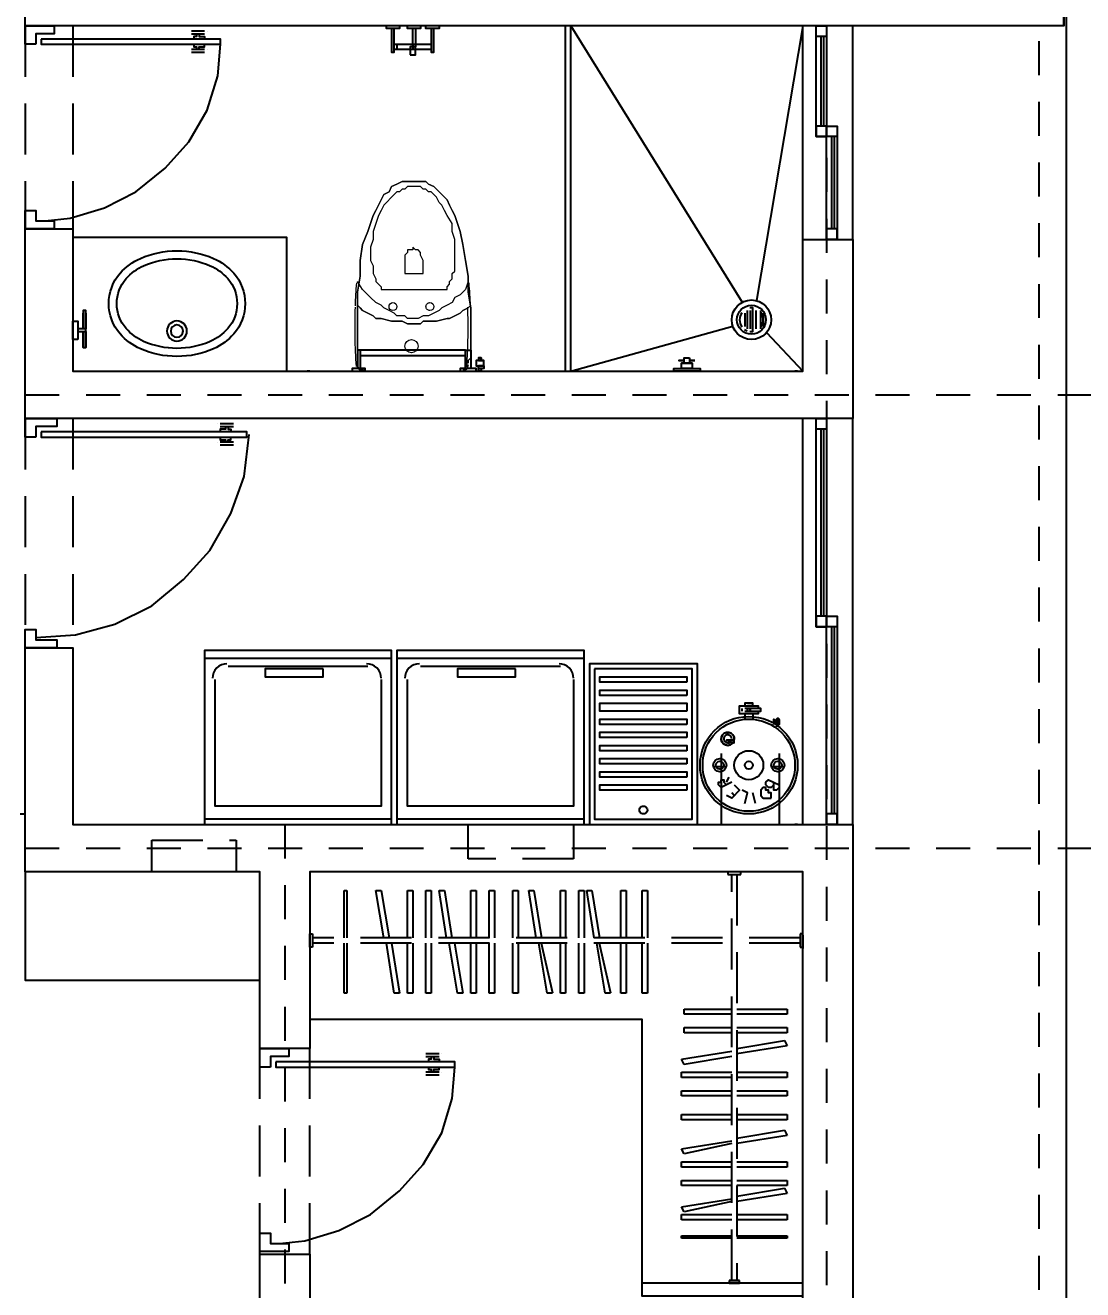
# Model space of a CAD drawing. Header units: metres. Extents: x -5 to 105, y 23 to 139.
# Drawn here: x 40.696 to 44.648, y 125.589 to 130.315 of the extents above; entities that cross this region are included whole.
import ezdxf

# ---------------------------------------------------------------- set-up
doc = ezdxf.new("R2010")
doc.units = ezdxf.units.M
doc.linetypes.add('DASHED2', pattern=[9.525, 6.35, -3.175])
for name, color, linetype in [('Carpinteria', 32, 'Continuous'), ('Cotas', 1, 'Continuous'), ('Ejes', 30, 'DASHED2'), ('Muebles', 41, 'Continuous'), ('Muebles Baño', 42, 'Continuous'), ('Muros', 8, 'Continuous'), ('Proyecciones', 254, 'DASHED2'), ('Puertas', 33, 'Continuous'), ('Ventanas', 4, 'Continuous')]:
    doc.layers.add(name, color=color, linetype=linetype)
doc.styles.get("Standard").update_dxf_attribs({"font": 'arial.ttf'})
doc.dimstyles.new('Cotas', dxfattribs={"dimtxt": 0.15, "dimasz": 0.18, "dimexe": 0.18, "dimexo": 0.0625, "dimgap": 0.09, "dimtad": 0, "dimtih": 1, "dimtoh": 1, "dimzin": 0, "dimdsep": 46, "dimtxsty": 'Standard', "dimblk": 'ARCHTICK', "dimcen": 0.09, "dimse1": 1, "dimse2": 1, "dimclre": 30, "dimadec": 0, "dimazin": 0, "dimtfac": 1, "dimtofl": 0, "dimtmove": 0, "dimatfit": 3, "dimfxl": 1, "dimtolj": 1, "dimtzin": 0, "dimarcsym": 0})

# ---------------------------------------------------------------- blocks, each defined once
blk = doc.blocks.new('_ArchTick')
at = {"color": 0, "linetype": 'ByBlock', "const_width": 0.15}
blk.add_lwpolyline([(-0.5, -0.5), (0.5, 0.5)], dxfattribs=at)
blk = doc.blocks.new('*D67')
at = {"layer": 'Cotas', "color": 0, "lineweight": -2, "ltscale": 0.03, "transparency": 16777216}
for p, q in [((45.2823, 128.9339), (45.2823, 128.2532)), ((45.2823, 127.2394), (45.2823, 127.9201))]:
    blk.add_line(p, q, dxfattribs=at)
at = {"layer": 'Defpoints', "color": 0, "ltscale": 0.03, "transparency": 16777216}
for p in [(43.602, 128.9339), (40.6957, 127.2394), (45.2823, 127.2394)]:
    blk.add_point(p, dxfattribs=at)
at = {"layer": 'Cotas', "color": 0, "lineweight": -2, "ltscale": 0.03, "transparency": 16777216, "xscale": 0.18, "yscale": 0.18, "zscale": 0.18}
for p, rotation in [((45.2823, 128.9339), 90), ((45.2823, 127.2394), 270)]:
    blk.add_blockref('_ArchTick', p, dxfattribs=dict(at, rotation=rotation))
at = {"layer": 'Cotas', "color": 0, "ltscale": 0.03, "transparency": 16777216, "insert": (45.2823, 128.0867), "char_height": 0.15, "attachment_point": 5}
blk.add_mtext('\\A1;1.69', dxfattribs=at)
blk = doc.blocks.new('*D68')
at = {"layer": 'Cotas', "color": 0, "lineweight": -2, "ltscale": 0.03, "transparency": 16777216}
for p, q in [((45.2823, 134.6087), (45.2823, 132.6743)), ((45.2823, 130.4068), (45.2823, 132.3412))]:
    blk.add_line(p, q, dxfattribs=at)
at = {"layer": 'Defpoints', "color": 0, "ltscale": 0.03, "transparency": 16777216}
for p in [(43.6119, 134.6087), (44.5872, 130.4068), (45.2823, 130.4068)]:
    blk.add_point(p, dxfattribs=at)
at = {"layer": 'Cotas', "color": 0, "lineweight": -2, "ltscale": 0.03, "transparency": 16777216, "xscale": 0.18, "yscale": 0.18, "zscale": 0.18}
for p, rotation in [((45.2823, 134.6087), 90), ((45.2823, 130.4068), 270)]:
    blk.add_blockref('_ArchTick', p, dxfattribs=dict(at, rotation=rotation))
at = {"layer": 'Cotas', "color": 0, "ltscale": 0.03, "transparency": 16777216, "insert": (45.2823, 132.5077), "char_height": 0.15, "attachment_point": 5}
blk.add_mtext('\\A1;4.20', dxfattribs=at)
blk = doc.blocks.new('*D72')
at = {"layer": 'Cotas', "color": 0, "lineweight": -2, "ltscale": 0.03, "transparency": 16777216}
for p, q in [((45.2823, 130.4068), (45.2823, 129.8357)), ((45.2823, 128.9339), (45.2823, 129.5051))]:
    blk.add_line(p, q, dxfattribs=at)
at = {"layer": 'Defpoints', "color": 0, "ltscale": 0.03, "transparency": 16777216}
for p in [(44.5872, 130.4068), (44.5872, 128.9339), (45.2823, 128.9339)]:
    blk.add_point(p, dxfattribs=at)
at = {"layer": 'Cotas', "color": 0, "lineweight": -2, "ltscale": 0.03, "transparency": 16777216, "xscale": 0.18, "yscale": 0.18, "zscale": 0.18}
for p, rotation in [((45.2823, 130.4068), 90), ((45.2823, 128.9339), 270)]:
    blk.add_blockref('_ArchTick', p, dxfattribs=dict(at, rotation=rotation))
at = {"layer": 'Cotas', "color": 0, "ltscale": 0.03, "transparency": 16777216, "insert": (45.2823, 129.6704), "char_height": 0.15, "attachment_point": 5}
blk.add_mtext('\\A1;1.47', dxfattribs=at)
blk = doc.blocks.new('*D73')
at = {"layer": 'Cotas', "color": 0, "lineweight": -2, "ltscale": 0.03, "transparency": 16777216}
for p, q in [((45.2823, 127.2394), (45.2823, 125.7321)), ((45.2823, 123.8915), (45.2823, 125.3988))]:
    blk.add_line(p, q, dxfattribs=at)
at = {"layer": 'Defpoints', "color": 0, "ltscale": 0.03, "transparency": 16777216}
for p in [(40.9124, 127.2394), (43.7892, 123.8915), (45.2823, 123.8915)]:
    blk.add_point(p, dxfattribs=at)
at = {"layer": 'Cotas', "color": 0, "lineweight": -2, "ltscale": 0.03, "transparency": 16777216, "xscale": 0.18, "yscale": 0.18, "zscale": 0.18}
for p, rotation in [((45.2823, 127.2394), 90), ((45.2823, 123.8915), 270)]:
    blk.add_blockref('_ArchTick', p, dxfattribs=dict(at, rotation=rotation))
at = {"layer": 'Cotas', "color": 0, "ltscale": 0.03, "transparency": 16777216, "insert": (45.2823, 125.5655), "char_height": 0.15, "attachment_point": 5}
blk.add_mtext('\\A1;3.35', dxfattribs=at)
blk = doc.blocks.new('WC3')
at = {"transparency": 33554559}
h = blk.add_hatch(color=256, dxfattribs=at)
h.paths.add_polyline_path([(59.864, 140.9215), (59.8542, 140.9116), (59.864, 140.9215)], flags=0)
h.paths.add_polyline_path([(59.864, 140.9215), (59.864, 140.9116), (59.864, 140.9215)], flags=0)
h.paths.add_polyline_path([(59.864, 140.9215), (59.864, 140.9116), (59.864, 140.9215)], flags=0)
at = {"lineweight": 25}
for points in [[(59.6079, 142.1924), (59.6079, 142.1825), (59.5685, 142.1825), (59.5586, 142.1825), (59.5586, 142.1924)], [(59.5783, 142.1825), (59.5783, 142.0939), (59.5882, 142.0939), (59.5882, 142.1825)], [(59.6079, 142.1825), (59.6079, 142.1825)], [(59.6867, 142.1924), (59.6867, 142.1825), (59.6768, 142.1825), (59.6374, 142.1825), (59.6374, 142.1924)], [(59.6374, 142.1825), (59.6374, 142.1825)], [(59.6571, 142.1136), (59.6571, 142.1825)], [(59.667, 142.1825), (59.667, 142.1136)], [(59.7557, 142.1924), (59.7557, 142.1825), (59.7064, 142.1825), (59.7064, 142.1924)], [(59.7064, 142.1825), (59.7064, 142.1825)], [(59.7261, 142.1825), (59.7261, 142.0939), (59.736, 142.0939), (59.736, 142.1825)], [(59.7557, 142.1825), (59.7557, 142.1825)], [(59.5882, 142.1234), (59.598, 142.1234), (59.6571, 142.1234), (59.7261, 142.1234), (59.7261, 142.1037), (59.6571, 142.1037), (59.598, 142.1037), (59.5882, 142.1037)], [(59.598, 142.1234), (59.598, 142.1037)], [(59.6571, 142.1234), (59.6571, 142.1037)], [(59.7261, 142.1234), (59.7261, 142.1234)], [(59.7261, 142.1037), (59.7261, 142.1037)], [(59.8542, 140.9806), (59.4601, 140.9806), (59.4502, 140.9806), (59.4502, 140.9116)], [(59.4601, 140.9806), (59.4601, 140.9116)], [(59.4601, 140.9609), (59.8542, 140.9609)], [(59.8542, 140.9116), (59.8542, 140.9806), (59.8739, 140.9806), (59.8739, 140.9116)], [(59.9133, 140.951), (59.9133, 140.9412), (59.9034, 140.9412), (59.9133, 140.9412), (59.9034, 140.9412), (59.9133, 140.9412), (59.9034, 140.9412), (59.9133, 140.9412), (59.9034, 140.9412), (59.9133, 140.9412), (59.9034, 140.9412), (59.9133, 140.9412), (59.9034, 140.9412), (59.9133, 140.9412), (59.9034, 140.9412), (59.9133, 140.9412), (59.9034, 140.9412), (59.9133, 140.9412), (59.9034, 140.9412), (59.9133, 140.9412), (59.9034, 140.9412), (59.9133, 140.9412), (59.9034, 140.9412), (59.9231, 140.9412), (59.8936, 140.9412), (59.8936, 140.9215), (59.9231, 140.9215), (59.9231, 140.9116), (59.9034, 140.9116), (59.9034, 140.9215)], [(59.9034, 140.951), (59.9034, 140.951)], [(59.9034, 140.951), (59.9034, 140.951)], [(59.9034, 140.951), (59.9034, 140.951)], [(59.9034, 140.951), (59.9034, 140.951)], [(59.9034, 140.951), (59.9034, 140.951)], [(59.9034, 140.951), (59.9034, 140.9412)], [(59.9034, 140.951), (59.9034, 140.951)], [(59.9034, 140.9412), (59.9034, 140.9412)], [(59.9034, 140.9412), (59.9034, 140.9412)], [(59.9034, 140.9412), (59.9034, 140.9412)], [(59.9034, 140.9412), (59.9034, 140.9412)], [(59.9034, 140.9412), (59.9034, 140.9412)], [(59.9133, 140.9412), (59.9034, 140.9412), (59.9133, 140.9412)], [(59.9034, 140.9412), (59.9034, 140.9412)], [(59.9034, 140.9412), (59.9034, 140.9412)], [(59.9034, 140.9412), (59.9034, 140.9412)], [(59.9034, 140.9412), (59.9034, 140.9412)], [(59.9034, 140.9412), (59.9034, 140.9412)], [(59.9034, 140.9412), (59.9034, 140.9412)], [(59.9034, 140.9412), (59.9034, 140.9412)], [(59.9034, 140.9412), (59.9034, 140.9412)], [(59.9034, 140.9412), (59.9034, 140.9412)], [(59.9034, 140.9412), (59.9034, 140.9412)], [(59.9034, 140.9412), (59.9034, 140.9412)], [(59.9133, 140.951), (59.9133, 140.951)], [(59.9133, 140.951), (59.9133, 140.951)], [(59.9133, 140.951), (59.9133, 140.951)], [(59.9133, 140.951), (59.9133, 140.951)], [(59.9133, 140.951), (59.9133, 140.951)], [(59.9133, 140.9412), (59.9133, 140.9412)], [(59.9133, 140.9412), (59.9133, 140.9412)], [(59.9133, 140.9412), (59.9133, 140.9412)], [(59.9133, 140.9412), (59.9133, 140.9412)], [(59.9133, 140.9412), (59.9133, 140.9412)], [(59.9133, 140.9412), (59.9133, 140.9412)], [(59.9133, 140.9412), (59.9133, 140.9412)], [(59.9133, 140.9412), (59.9133, 140.9412)], [(59.9133, 140.9412), (59.9133, 140.9412)], [(59.9133, 140.9412), (59.9133, 140.9412)], [(59.9133, 140.9412), (59.9133, 140.9412)], [(59.9133, 140.9412), (59.9133, 140.9412)], [(59.9133, 140.9412), (59.9133, 140.9412)], [(59.9133, 140.9412), (59.9133, 140.9412)], [(59.9133, 140.9412), (59.9133, 140.9412)], [(59.9133, 140.9412), (59.9133, 140.9412)], [(59.9133, 140.9412), (59.9133, 140.9412)], [(59.9133, 140.9412), (59.9133, 140.9412)], [(59.9133, 140.9412), (59.9133, 140.9412)], [(59.9133, 140.9412), (59.9133, 140.9412)], [(59.9133, 140.9412), (59.9133, 140.9412)], [(59.9133, 140.9412), (59.9133, 140.9412)], [(59.9133, 140.9412), (59.9133, 140.9412)], [(59.9133, 140.9412), (59.9133, 140.9412)], [(59.9231, 140.9215), (59.9231, 140.9412)], [(59.9231, 140.9412), (59.9231, 140.9412)], [(59.4798, 140.9018), (59.4798, 140.9116), (59.4305, 140.9116), (59.4305, 140.9018)], [(59.4305, 140.9116), (59.4305, 140.9116)], [(59.4798, 140.9116), (59.4798, 140.9116)], [(59.8936, 140.9018), (59.8936, 140.9116), (59.8837, 140.9116), (59.8443, 140.9116), (59.8345, 140.9116), (59.8345, 140.9018)], [(59.9034, 140.9215), (59.9231, 140.9215), (59.9034, 140.9215)], [(59.9034, 140.9215), (59.9034, 140.9215)], [(59.9034, 140.9215), (59.9034, 140.9215)], [(59.9231, 140.9215), (59.9231, 140.9215)], [(59.9231, 140.9215), (59.9231, 140.9215)]]:
    blk.add_lwpolyline(points, dxfattribs=at)
for points in [[(59.6473, 142.084), (59.667, 142.084), (59.667, 142.1136), (59.6473, 142.1136)], [(59.9034, 140.951), (59.9133, 140.951), (59.9034, 140.951), (59.9133, 140.951), (59.9133, 140.9412), (59.9133, 140.951), (59.9034, 140.951), (59.9133, 140.951)], [(59.9133, 140.9018), (59.9034, 140.9018), (59.9034, 140.9116), (59.9133, 140.9116)]]:
    blk.add_lwpolyline(points, close=True, dxfattribs=at)
at = {"lineweight": 20}
for points in [[(59.4502, 140.9313), (59.4502, 140.9412), (59.4502, 140.951), (59.4502, 140.9707), (59.4502, 140.9904), (59.4502, 141.0101), (59.4502, 141.0397), (59.4502, 141.089), (59.4502, 141.1382), (59.4502, 141.1973), (59.4601, 141.2564), (59.4601, 141.3156), (59.4699, 141.3747), (59.4897, 141.4239), (59.4995, 141.4535), (59.5094, 141.483), (59.5192, 141.5027), (59.5291, 141.5224), (59.5389, 141.5421), (59.5488, 141.5619), (59.5685, 141.5717), (59.5783, 141.5914), (59.598, 141.6013), (59.6177, 141.6111), (59.6374, 141.6111), (59.6571, 141.6111), (59.6867, 141.6111), (59.7064, 141.6111), (59.7162, 141.6013), (59.736, 141.5914), (59.7557, 141.5717), (59.7655, 141.5619), (59.7852, 141.5421), (59.7951, 141.5224), (59.8049, 141.5027), (59.8148, 141.483), (59.8246, 141.4535), (59.8345, 141.4239), (59.8443, 141.3747), (59.8542, 141.3156), (59.864, 141.2564), (59.864, 141.1973), (59.8739, 141.1382), (59.8739, 141.089), (59.8739, 141.0397), (59.8739, 141.0101), (59.8739, 140.9904), (59.8739, 140.9707), (59.8739, 140.951), (59.864, 140.9412), (59.864, 140.9313), (59.864, 140.9412), (59.8739, 140.951), (59.8739, 140.9707), (59.8739, 140.9904), (59.8739, 141.0101), (59.8739, 141.0397), (59.8739, 141.089), (59.8739, 141.1382), (59.864, 141.1973), (59.864, 141.2564), (59.8542, 141.3156), (59.8443, 141.3747), (59.8345, 141.4239), (59.8246, 141.4535), (59.8148, 141.483), (59.8049, 141.5027), (59.7951, 141.5224), (59.7852, 141.5421), (59.7655, 141.5619), (59.7557, 141.5717), (59.736, 141.5914), (59.7162, 141.6013), (59.7064, 141.6111), (59.6867, 141.6111), (59.6571, 141.6111), (59.6374, 141.6111), (59.6177, 141.6111), (59.598, 141.6013), (59.5783, 141.5914), (59.5685, 141.5717), (59.5488, 141.5619), (59.5389, 141.5421), (59.5291, 141.5224), (59.5192, 141.5027), (59.5094, 141.483), (59.4995, 141.4535), (59.4897, 141.4239), (59.4699, 141.3747), (59.4601, 141.3156), (59.4601, 141.2564), (59.4502, 141.1973), (59.4502, 141.1382), (59.4502, 141.089), (59.4502, 141.0397), (59.4502, 141.0101), (59.4502, 140.9904), (59.4502, 140.9707), (59.4502, 140.951), (59.4502, 140.9412)], [(59.5291, 141.483), (59.5192, 141.4535), (59.5094, 141.4239), (59.5094, 141.3944), (59.4995, 141.3648), (59.4995, 141.3451), (59.4995, 141.3156), (59.5094, 141.2958), (59.5094, 141.2761), (59.5094, 141.2663), (59.5192, 141.2466), (59.5192, 141.2367), (59.5291, 141.2269), (59.5389, 141.217), (59.5389, 141.2072), (59.5488, 141.2072), (59.6571, 141.2072), (59.7754, 141.2072), (59.7852, 141.2072), (59.7852, 141.217), (59.7951, 141.2269), (59.7951, 141.2367), (59.8049, 141.2466), (59.8049, 141.2663), (59.8148, 141.2761), (59.8148, 141.2958), (59.8148, 141.3156), (59.8148, 141.3451), (59.8148, 141.3648), (59.8148, 141.3944), (59.8049, 141.4239), (59.8049, 141.4535), (59.7852, 141.483), (59.7754, 141.5027), (59.7655, 141.5224), (59.7557, 141.5323), (59.7458, 141.552), (59.736, 141.5619), (59.7261, 141.5717), (59.7162, 141.5717), (59.7064, 141.5816), (59.6965, 141.5816), (59.6867, 141.5914), (59.6768, 141.5914), (59.667, 141.5914), (59.6571, 141.5914), (59.6473, 141.5914), (59.6374, 141.5914), (59.6276, 141.5816), (59.6177, 141.5816), (59.6079, 141.5717), (59.598, 141.5717), (59.5882, 141.5619), (59.5783, 141.552), (59.5586, 141.5323), (59.5488, 141.5224), (59.5389, 141.5027)], [(59.6276, 141.2663), (59.6571, 141.2663), (59.6965, 141.2663), (59.6965, 141.2761), (59.6965, 141.286), (59.6965, 141.2958), (59.6965, 141.3156), (59.6867, 141.3353), (59.6867, 141.3451), (59.6768, 141.355), (59.667, 141.355), (59.6571, 141.3648), (59.6571, 141.355), (59.6473, 141.355), (59.6374, 141.355), (59.6374, 141.3451), (59.6276, 141.3353), (59.6276, 141.3156), (59.6276, 141.2958), (59.6276, 141.286), (59.6276, 141.2761)], [(59.8739, 141.1481), (59.864, 141.1382), (59.8443, 141.1284), (59.8345, 141.1185), (59.8148, 141.1087), (59.7951, 141.0988), (59.7852, 141.0988), (59.7458, 141.089), (59.7162, 141.089), (59.6965, 141.089), (59.6867, 141.0791), (59.6768, 141.0791), (59.667, 141.0791), (59.6571, 141.0791), (59.6473, 141.0791), (59.6374, 141.0791), (59.6177, 141.089), (59.6079, 141.089), (59.5783, 141.089), (59.5389, 141.0988), (59.5192, 141.0988), (59.5094, 141.1087), (59.4897, 141.1185), (59.4699, 141.1284), (59.4601, 141.1382), (59.4502, 141.1481), (59.4601, 141.1382), (59.4699, 141.1284), (59.4897, 141.1185), (59.5094, 141.1087), (59.5192, 141.0988), (59.5389, 141.0988), (59.5783, 141.089), (59.6079, 141.089), (59.6177, 141.089), (59.6374, 141.0791), (59.6473, 141.0791), (59.6571, 141.0791), (59.667, 141.0791), (59.6768, 141.0791), (59.6867, 141.0791), (59.6965, 141.089), (59.7162, 141.089), (59.7458, 141.089), (59.7852, 141.0988), (59.7951, 141.0988), (59.8148, 141.1087), (59.8345, 141.1185), (59.8443, 141.1284), (59.864, 141.1382)], [(59.4798, 140.9018), (59.6571, 140.9018), (59.8443, 140.9018), (59.6571, 140.9018)]]:
    blk.add_lwpolyline(points, close=True, dxfattribs=at)
blk.add_lwpolyline([(59.864, 141.2367), (59.8542, 141.2072), (59.8345, 141.1875), (59.8148, 141.1776), (59.8049, 141.1579), (59.7852, 141.1481), (59.7655, 141.1382), (59.7557, 141.1284), (59.736, 141.1185), (59.7162, 141.1087), (59.7064, 141.1087), (59.6965, 141.1087), (59.6768, 141.0988), (59.667, 141.0988), (59.6571, 141.0988), (59.6473, 141.0988), (59.6374, 141.0988), (59.6276, 141.1087), (59.6177, 141.1087), (59.598, 141.1087), (59.5882, 141.1185), (59.5685, 141.1284), (59.5488, 141.1382), (59.5389, 141.1481), (59.5192, 141.1579), (59.4995, 141.1776), (59.4897, 141.1875), (59.4699, 141.2072), (59.4502, 141.2367)], dxfattribs=at)
for points in [[(59.7064, 141.1431, -0.414354), (59.7212, 141.1579, -0.414185), (59.736, 141.1431, -0.414026), (59.7212, 141.1284, -0.414232)], [(59.6276, 140.9954, -0.414204), (59.6522, 141.02, -0.414204), (59.6768, 140.9954, -0.414152), (59.6522, 140.9707, -0.414152)], [(59.4749, 140.9018, -0.395239), (59.4503, 140.9248, 0.396131)], [(59.864, 140.9248, -0.396185), (59.8393, 140.9018, 0.395239)]]:
    blk.add_lwpolyline(points, format="xyb", close=True, dxfattribs=at)
at = {"lineweight": 0}
for points in [[(59.4601, 140.9215), (59.4601, 140.9215), (59.4601, 140.9215)], [(59.4699, 140.9116), (59.4601, 140.9116), (59.4699, 140.9116)], [(59.8542, 140.9116), (59.8542, 140.9018), (59.8542, 140.9116)], [(59.864, 140.9215), (59.864, 140.9215), (59.864, 140.9215)], [(59.864, 140.9215), (59.864, 140.9215), (59.864, 140.9215)]]:
    blk.add_lwpolyline(points, dxfattribs=at)
blk.add_lwpolyline([(59.4601, 140.9116), (59.4601, 140.9116), (59.4601, 140.9116)], close=True, dxfattribs=at)
at = {"lineweight": 20}
blk.add_circle((59.5832, 141.1431), 0.0148, dxfattribs=at)
for centre, radius, start, end in [((61.1994, 141.084), 1.759, 175.1881, 177.9999), ((58.1148, 141.084), 1.7591, 2.0113, 4.823), ((61.7311, 141.0643), 2.2907, 178.0721, 183.6474), ((57.5734, 141.0643), 2.2906, 356.3469, 1.9279)]:
    blk.add_arc(centre, radius, start, end, dxfattribs=at)
at = {"transparency": 33554559}
for points in [[(59.4502, 140.9313), (59.4502, 140.9215), (59.4502, 140.9215)], [(59.4502, 140.9215), (59.4601, 140.9215), (59.4601, 140.9215)], [(59.4601, 140.9215), (59.4601, 140.9215), (59.4502, 140.9215)], [(59.4601, 140.9215), (59.4601, 140.9116), (59.4601, 140.9116)], [(59.4601, 140.9116), (59.4601, 140.9215), (59.4601, 140.9215)], [(59.4601, 140.9215), (59.4601, 140.9215), (59.4601, 140.9116)], [(59.4601, 140.9116), (59.4601, 140.9215), (59.4601, 140.9215)], [(59.4601, 140.9116), (59.4699, 140.9116), (59.4699, 140.9018)], [(59.4699, 140.9116), (59.4699, 140.9018), (59.4798, 140.9018)], [(59.4699, 140.9018), (59.4699, 140.9116), (59.4699, 140.9116)], [(59.4699, 140.9116), (59.4699, 140.9116), (59.4699, 140.9018)], [(59.4798, 140.9018), (59.6571, 140.9018), (59.6571, 140.9018)], [(59.6571, 140.9018), (59.8443, 140.9018), (59.8443, 140.9018)], [(59.8443, 140.9018), (59.8443, 140.9116), (59.8443, 140.9116)], [(59.8443, 140.9116), (59.8443, 140.9018), (59.8542, 140.9116)], [(59.8443, 140.9018), (59.8542, 140.9116), (59.8542, 140.9018)], [(59.8542, 140.9116), (59.864, 140.9215), (59.864, 140.9116)], [(59.8542, 140.9018), (59.8542, 140.9116), (59.8542, 140.9116)], [(59.864, 140.9215), (59.864, 140.9313), (59.864, 140.9313)], [(59.864, 140.9116), (59.864, 140.9215), (59.864, 140.9215)], [(59.864, 140.9215), (59.864, 140.9215), (59.864, 140.9116)]]:
    blk.add_solid(points, dxfattribs=at)
blk = doc.blocks.new('Puerta2')
at = {"lineweight": 25}
for points in [[(57.4207, 139.2663), (57.4207, 139.3057), (57.3518, 139.3057), (57.3518, 139.1875), (57.3813, 139.1875), (57.3813, 139.2663)], [(58.2089, 139.3057), (58.1399, 139.3057), (58.1399, 139.2663), (58.1793, 139.2663), (58.1793, 139.1875), (58.2089, 139.1875)], [(57.401, 139.2466), (57.4207, 139.2466), (57.4207, 138.4782), (57.401, 138.4782)]]:
    blk.add_lwpolyline(points, close=True, dxfattribs=at)
for points in [[(58.1695, 139.2663), (58.1596, 139.1186), (58.1202, 138.9708), (58.0513, 138.8328), (57.9527, 138.7146), (57.8444, 138.6161), (57.7064, 138.5373), (57.5685, 138.488), (57.4109, 138.4683)], [(57.3715, 138.5865), (57.3715, 138.5865)], [(57.3715, 138.5767), (57.3715, 138.5767)], [(57.3715, 138.5767), (57.3715, 138.5767)], [(57.3715, 138.5274), (57.3715, 138.5767)], [(57.3813, 138.5767), (57.3813, 138.5274)], [(57.3813, 138.557), (57.3912, 138.557), (57.3912, 138.5767), (57.401, 138.5767)], [(57.4207, 138.5767), (57.4306, 138.5767), (57.4306, 138.557), (57.4404, 138.557)], [(57.4404, 138.5865), (57.4404, 138.5865)], [(57.4404, 138.5767), (57.4404, 138.5767)], [(57.4404, 138.5274), (57.4404, 138.5767)], [(57.4503, 138.5767), (57.4503, 138.5274)], [(57.3813, 138.5471), (57.3912, 138.5471), (57.3912, 138.5373), (57.401, 138.5373)], [(57.4404, 138.5471), (57.4306, 138.5471), (57.4306, 138.5373), (57.4207, 138.5373)]]:
    blk.add_lwpolyline(points, dxfattribs=at)
blk = doc.blocks.new('Lav1')
at = {"lineweight": 25}
for points in [[(58.8788, 139.2072), (59.5783, 139.2072), (59.5783, 139.8575), (58.8788, 139.8575)], [(59.3222, 139.7885), (59.1054, 139.7885), (59.1054, 139.7589), (59.3222, 139.7589)]]:
    blk.add_lwpolyline(points, close=True, dxfattribs=at)
for points in [[(59.5783, 139.8279), (58.8788, 139.8279)], [(59.4897, 139.7983), (58.9675, 139.7983)], [(59.5389, 139.7491), (59.5389, 139.2762), (58.9182, 139.2762), (58.9182, 139.7491)], [(59.5783, 139.2269), (58.8788, 139.2269)]]:
    blk.add_lwpolyline(points, dxfattribs=at)
for centre, start, end in [((58.9626, 139.754), 89.9999, 180.0001), ((59.4847, 139.754), 359.9999, 90.0001)]:
    blk.add_arc(centre, 0.0542, start, end, dxfattribs=at)
blk = doc.blocks.new('Sec1')
at = {"lineweight": 25}
for points in [[(59.598, 139.2072), (60.2975, 139.2072), (60.2975, 139.8575), (59.598, 139.8575)], [(60.0414, 139.7885), (59.8246, 139.7885), (59.8246, 139.7589), (60.0414, 139.7589)]]:
    blk.add_lwpolyline(points, close=True, dxfattribs=at)
for points in [[(60.2975, 139.8279), (59.598, 139.8279)], [(60.2088, 139.7983), (59.6867, 139.7983)], [(60.2581, 139.7491), (60.2581, 139.2762), (59.6374, 139.2762), (59.6374, 139.7491)], [(60.2975, 139.2269), (59.598, 139.2269)], [(59.864, 139.2072), (59.864, 139.2072)]]:
    blk.add_lwpolyline(points, dxfattribs=at)
for centre, start, end in [((59.6818, 139.754), 89.9999, 180.0001), ((60.2039, 139.754), 359.9999, 90.0001)]:
    blk.add_arc(centre, 0.0542, start, end, dxfattribs=at)
blk = doc.blocks.new('Lavadero1')
at = {"lineweight": 25}
for points in [[(60.3172, 139.2072), (60.7212, 139.2072), (60.7212, 139.8082), (60.3172, 139.8082)], [(60.3369, 139.7885), (60.3369, 139.2269), (60.7014, 139.2269), (60.7014, 139.7885)], [(60.6817, 139.7392), (60.3566, 139.7392), (60.3566, 139.7589), (60.6817, 139.7589)], [(60.6817, 139.69), (60.3566, 139.69), (60.3566, 139.7097), (60.6817, 139.7097)], [(60.6817, 139.6309), (60.3566, 139.6309), (60.3566, 139.6604), (60.6817, 139.6604)], [(60.6817, 139.5816), (60.3566, 139.5816), (60.3566, 139.6013), (60.6817, 139.6013)], [(60.6817, 139.5323), (60.3566, 139.5323), (60.3566, 139.552), (60.6817, 139.552)], [(60.6817, 139.4831), (60.3566, 139.4831), (60.3566, 139.5028), (60.6817, 139.5028)], [(60.6817, 139.4338), (60.3566, 139.4338), (60.3566, 139.4535), (60.6817, 139.4535)], [(60.6817, 139.3846), (60.3566, 139.3846), (60.3566, 139.4043), (60.6817, 139.4043)], [(60.6817, 139.3353), (60.3566, 139.3353), (60.3566, 139.355), (60.6817, 139.355)]]:
    blk.add_lwpolyline(points, close=True, dxfattribs=at)
blk.add_lwpolyline([(60.534, 139.2614, -1.000002), (60.5044, 139.2614, -1.000002)], format="xyb", close=True, dxfattribs=at)
blk.add_lwpolyline([(60.4946, 139.2072), (60.4946, 139.2072)], dxfattribs=at)
blk = doc.blocks.new('Boiler1')
at = {"lineweight": 25}
for points in [[(60.928, 139.6506), (60.928, 139.6604), (60.8985, 139.6604), (60.8985, 139.6506)], [(60.9083, 139.6309), (60.9182, 139.6309), (60.9182, 139.6407), (60.9083, 139.6407)], [(60.9182, 139.6309), (60.9576, 139.6309), (60.9576, 139.6407), (60.9182, 139.6407)], [(61.0069, 139.5915), (61.0069, 139.6013), (61.0167, 139.5915)], [(61.0167, 139.6013), (61.0167, 139.5915), (61.0266, 139.5915), (61.0167, 139.5816), (61.0167, 139.5915), (61.0069, 139.5915), (61.0167, 139.5915), (61.0266, 139.5915), (61.0167, 139.5915), (61.0266, 139.5915), (61.0167, 139.5915), (61.0266, 139.5915), (61.0167, 139.5915), (61.0266, 139.5915), (61.0167, 139.5915), (61.0266, 139.5915), (61.0167, 139.5915), (61.0266, 139.5915), (61.0167, 139.5915), (61.0167, 139.6013), (61.0167, 139.5915), (61.0167, 139.6013), (61.0167, 139.5915), (61.0167, 139.6013), (61.0167, 139.5915), (61.0167, 139.6013), (61.0167, 139.5915), (61.0167, 139.6013), (61.0266, 139.5915)], [(61.0069, 139.5915), (61.0069, 139.6013), (61.0069, 139.5915), (61.0069, 139.6013), (61.0069, 139.5915), (61.0069, 139.6013), (61.0069, 139.5915), (61.0069, 139.6013), (61.0069, 139.5915), (61.0069, 139.6013), (61.0069, 139.5915), (61.0069, 139.6013), (61.0069, 139.5915), (61.0069, 139.6013), (61.0069, 139.5915), (61.0167, 139.5915), (61.0069, 139.5915), (61.0069, 139.6013), (61.0069, 139.5915), (61.0069, 139.6013), (61.0069, 139.5915), (61.0069, 139.6013), (61.0069, 139.5915), (61.0069, 139.6013)], [(61.0167, 139.5816), (61.0266, 139.5915), (61.0266, 139.5816)], [(60.8591, 139.5225), (60.8295, 139.5225), (60.8591, 139.5126)], [(60.997, 139.3057), (60.997, 139.3156), (60.997, 139.3254), (60.9872, 139.3254), (60.9872, 139.3353), (60.9773, 139.3353), (60.9773, 139.3452), (60.9675, 139.3452), (60.9576, 139.3353), (60.9576, 139.3254), (60.9576, 139.3156), (60.9675, 139.3057), (60.9773, 139.3057), (60.9872, 139.3057)]]:
    blk.add_lwpolyline(points, close=True, dxfattribs=at)
for points in [[(60.928, 139.6604), (60.9083, 139.6604), (60.928, 139.6604)], [(60.928, 139.6604), (60.928, 139.6604)], [(60.9477, 139.6309), (60.9477, 139.621), (60.8788, 139.621), (60.8788, 139.6506), (60.9477, 139.6506), (60.9477, 139.6407)], [(60.8788, 139.621), (60.8788, 139.621)], [(60.8886, 139.6309), (60.8886, 139.6407)], [(60.8886, 139.6309), (60.8886, 139.6309)], [(60.8985, 139.6309), (60.9083, 139.6309), (60.9083, 139.6407), (60.8985, 139.6407)], [(60.8985, 139.6309), (60.8985, 139.6309)], [(60.8985, 139.621), (60.8985, 139.6013)], [(60.928, 139.6506), (60.928, 139.6506)], [(60.928, 139.621), (60.928, 139.6013)], [(61.0069, 139.5915), (61.0069, 139.5915)], [(61.0069, 139.5915), (61.0069, 139.5915)], [(61.0069, 139.5816), (61.0069, 139.5915), (61.0266, 139.5816)], [(61.0167, 139.6013), (61.0167, 139.6013)], [(61.0167, 139.6013), (61.0167, 139.6013)], [(61.0167, 139.5915), (61.0167, 139.5915)], [(61.0167, 139.5915), (61.0167, 139.5816), (61.0167, 139.5915)], [(61.0167, 139.5915), (61.0167, 139.5915)], [(61.0266, 139.5915), (61.0167, 139.5816), (61.0167, 139.5717)], [(61.0167, 139.5915), (61.0167, 139.5915)], [(61.0167, 139.5816), (61.0167, 139.5816)], [(61.0167, 139.5816), (61.0167, 139.5816)], [(61.0266, 139.5915), (61.0266, 139.5915)], [(61.0266, 139.5915), (61.0266, 139.5915)], [(61.0266, 139.5915), (61.0266, 139.5915)], [(61.0266, 139.5816), (61.0266, 139.5915), (61.0266, 139.5816)], [(61.0266, 139.5816), (61.0266, 139.5816)], [(61.0266, 139.5816), (61.0266, 139.5816)], [(60.8098, 139.4732), (60.8098, 139.2072)], [(61.0266, 139.4732), (61.0266, 139.2072)], [(60.7803, 139.424), (60.8295, 139.424)], [(60.997, 139.424), (61.0463, 139.424)], [(60.8295, 139.3649), (60.8394, 139.3846)], [(60.8492, 139.3649), (60.8098, 139.3452), (60.8, 139.355), (60.8, 139.3649), (60.8098, 139.3649), (60.8098, 139.3747), (60.8197, 139.3747), (60.8197, 139.3649), (60.8295, 139.355)], [(60.8591, 139.355), (60.8788, 139.3353), (60.8492, 139.3057), (60.8295, 139.3156)], [(60.8985, 139.286), (60.9083, 139.3254), (60.8886, 139.3353)], [(61.0069, 139.355), (60.997, 139.3452), (60.9872, 139.3452), (60.9773, 139.355), (60.9773, 139.3649), (60.9872, 139.3747), (61.0266, 139.355), (61.0266, 139.3452), (61.0167, 139.3353), (61.0069, 139.3353), (61.0069, 139.3452), (61.0069, 139.355), (61.0069, 139.3649)], [(60.8591, 139.3156), (60.8492, 139.3254)], [(60.9379, 139.286), (60.928, 139.3254)], [(61.0955, 139.2072), (61.0857, 139.2072)]]:
    blk.add_lwpolyline(points, dxfattribs=at)
blk.add_lwpolyline([(60.8567, 139.5169, -10.923179), (60.859, 139.5255, 10.923179)], format="xyb", close=True, dxfattribs=at)
for centre, radius in [((60.9133, 139.4289), 0.1823), ((60.9133, 139.4289), 0.1724), ((60.9133, 139.4289), 0.0542), ((60.9133, 139.4289), 0.0542), ((60.8049, 139.4289), 0.0246), ((60.8049, 139.4289), 0.0148), ((60.9133, 139.4289), 0.0148), ((61.0216, 139.4289), 0.0246), ((61.0216, 139.4289), 0.0148)]:
    blk.add_circle(centre, radius, dxfattribs=at)
for centre, radius, start, end in [((61.0216, 139.5964), 0.00697, 225, 135), ((60.8344, 139.5274), 0.0148, 0.5331, 326.0832)]:
    blk.add_arc(centre, radius, start, end, dxfattribs=at)
blk = doc.blocks.new('Toall1')
at = {"lineweight": 25}
for points in [[(58.4355, 141.1185), (58.4355, 141.1087), (58.4355, 141.0988), (58.4355, 141.089), (58.4355, 141.0791), (58.4355, 141.0693), (58.4355, 141.0594), (58.4355, 141.0693), (58.4355, 141.0791), (58.4355, 141.089), (58.4355, 141.0988), (58.4355, 141.1087), (58.4355, 141.1185), (58.4355, 141.1284), (58.4256, 141.1284), (58.4256, 141.1185), (58.4256, 141.1087), (58.4256, 141.0988), (58.4256, 141.089), (58.4256, 141.0791), (58.4256, 141.0693), (58.4256, 141.0594), (58.4256, 141.0693), (58.4256, 141.0791), (58.4256, 141.089), (58.4256, 141.0988), (58.4256, 141.1087), (58.4256, 141.1185)], [(58.4256, 141.1185), (58.4256, 141.1185)], [(58.4355, 141.1185), (58.4355, 141.1185)], [(58.4355, 141.1185), (58.4355, 141.1185)], [(58.4059, 141.0495), (58.4355, 141.0495), (58.4355, 141.0594), (58.4059, 141.0594)], [(58.4256, 141.0594), (58.4256, 141.0594)], [(58.4256, 140.9904), (58.4256, 141.0003), (58.4256, 141.0101), (58.4256, 141.02), (58.4256, 141.0298), (58.4256, 141.0397), (58.4256, 141.0495), (58.4256, 141.0397), (58.4256, 141.0298), (58.4256, 141.02), (58.4256, 141.0101), (58.4256, 141.0003), (58.4256, 140.9904), (58.4355, 140.9904), (58.4355, 141.0003), (58.4355, 141.0101), (58.4355, 141.02), (58.4355, 141.0298), (58.4355, 141.0397), (58.4355, 141.0495), (58.4355, 141.0397), (58.4355, 141.0298), (58.4355, 141.02), (58.4355, 141.0101), (58.4355, 141.0003), (58.4355, 140.9904)], [(58.4256, 141.0495), (58.4256, 141.0495)], [(58.4355, 141.0594), (58.4355, 141.0594)], [(58.4355, 141.0495), (58.4355, 141.0495)], [(58.4256, 140.9904), (58.4256, 140.9904)], [(58.4256, 140.9904), (58.4256, 140.9904)], [(58.4355, 140.9904), (58.4355, 140.9904)]]:
    blk.add_lwpolyline(points, dxfattribs=at)
blk.add_lwpolyline([(58.4059, 141.02), (58.3862, 141.02), (58.3862, 141.089), (58.4059, 141.089)], close=True, dxfattribs=at)
blk = doc.blocks.new('ovalin')
for radius in [0.0375, 0.023]:
    blk.add_circle((148.0909, 226.36), radius)
for centre, radius, start, end in [((148.0909, 226.115), 0.34, 90, 113.7252), ((148.0909, 226.115), 0.34, 66.2748, 90), ((148.041, 226.2285), 0.216, 113.7252, 138.8044), ((148.041, 226.2285), 0.186, 113.7252, 138.8044), ((148.0909, 226.115), 0.31, 90, 113.7252), ((148.0909, 226.115), 0.31, 66.2748, 90), ((148.1408, 226.2285), 0.186, 41.1956, 66.2748), ((148.1408, 226.2285), 0.216, 41.1956, 66.2748), ((148.0079, 226.2575), 0.172, 138.8044, 180), ((148.0079, 226.2575), 0.142, 138.8044, 180), ((148.1739, 226.2575), 0.142, 360, 41.1956), ((148.1739, 226.2575), 0.172, 360, 41.1956), ((148.0079, 226.2575), 0.172, 180, 221.1956), ((148.0079, 226.2575), 0.142, 180, 221.1956), ((148.1739, 226.2575), 0.142, 318.8044, 360), ((148.1739, 226.2575), 0.172, 318.8044, 360), ((148.041, 226.2865), 0.186, 221.1956, 246.2748), ((148.1408, 226.2865), 0.186, 293.7252, 318.8044), ((148.041, 226.2865), 0.216, 221.1956, 246.2748), ((148.0909, 226.4), 0.31, 246.2748, 270), ((148.0909, 226.4), 0.31, 270, 293.7252), ((148.1408, 226.2865), 0.216, 293.7252, 318.8044), ((148.0909, 226.4), 0.34, 246.2748, 270), ((148.0909, 226.4), 0.34, 270, 293.7252)]:
    blk.add_arc(centre, radius, start, end)
blk = doc.blocks.new('Puerta1')
at = {"lineweight": 25}
for points in [[(59.3419, 134.5769), (59.3419, 134.6163), (59.2729, 134.6163), (59.2729, 134.5079), (59.3025, 134.5079), (59.3025, 134.5769)], [(60.0315, 134.6163), (59.9625, 134.6163), (59.9625, 134.5769), (60.002, 134.5769), (60.002, 134.5079), (60.0315, 134.5079)], [(59.3222, 134.5572), (59.3419, 134.5572), (59.3419, 133.8872), (59.3222, 133.8872)]]:
    blk.add_lwpolyline(points, close=True, dxfattribs=at)
for points in [[(60.002, 134.5424), (59.9921, 134.4488), (59.9527, 134.3207), (59.8936, 134.2025), (59.8049, 134.0941), (59.7064, 134.0055), (59.5882, 133.9365), (59.4601, 133.8971), (59.3419, 133.8872)], [(59.2926, 133.9956), (59.2926, 133.9956)], [(59.2926, 133.9464), (59.2926, 133.9956)], [(59.3025, 133.9956), (59.3025, 133.9464)], [(59.3616, 133.9956), (59.3616, 133.9956)], [(59.3616, 133.9464), (59.3616, 133.9956)], [(59.3714, 133.9956), (59.3714, 133.9464)], [(59.2926, 133.9464), (59.2926, 133.9464)], [(59.3025, 133.9759), (59.3123, 133.9759), (59.3123, 133.9858), (59.3222, 133.9858)], [(59.3025, 133.9661), (59.3123, 133.9661), (59.3123, 133.9464), (59.3222, 133.9464)], [(59.3419, 133.9858), (59.3517, 133.9858), (59.3517, 133.9759), (59.3616, 133.9759)], [(59.3616, 133.9661), (59.3517, 133.9661), (59.3517, 133.9464), (59.3419, 133.9464)], [(59.3616, 133.9464), (59.3616, 133.9464)], [(59.2926, 133.9365), (59.2926, 133.9365)], [(59.3616, 133.9365), (59.3616, 133.9365)]]:
    blk.add_lwpolyline(points, dxfattribs=at)
blk = doc.blocks.new('Coladera1')
at = {"lineweight": 25}
for points in [[(60.9083, 133.2666), (60.9083, 133.3355)], [(60.9182, 133.3355), (60.9182, 133.2666)], [(60.9409, 133.2666), (60.9409, 133.3355)], [(60.9576, 133.2666), (60.9576, 133.3355)], [(60.8985, 133.3257), (60.8985, 133.2764)], [(60.9675, 133.3257), (60.9675, 133.2764)]]:
    blk.add_lwpolyline(points, dxfattribs=at)
blk.add_lwpolyline([(60.9172, 133.2571, 0.05643), (60.928, 133.2567), (60.928, 133.3454, 0.05643), (60.9172, 133.345)], format="xyb", dxfattribs=at)
for radius in [0.0739, 0.0542]:
    blk.add_circle((60.9231, 133.3011), radius, dxfattribs=at)
for start, end in [(143.8712, 216.1288), (320.1144, 39.8856), (234.3607, 249.0428)]:
    blk.add_arc((60.9231, 133.3011), 0.0443, start, end, dxfattribs=at)
blk = doc.blocks.new('Llav1')
at = {"lineweight": 25}
for points in [[(60.6916, 133.1582), (60.6719, 133.1582), (60.6916, 133.1582)], [(60.6916, 133.1582), (60.6916, 133.1582)], [(60.7014, 133.1582), (60.7014, 133.1582)], [(60.7113, 133.1681), (60.7113, 133.1681)], [(60.731, 133.1582), (60.7113, 133.1582), (60.731, 133.1582)], [(60.7113, 133.1483), (60.7113, 133.1483)], [(60.7212, 133.1483), (60.7212, 133.1483)], [(60.731, 133.1582), (60.731, 133.1582)], [(60.7507, 133.1188), (60.6522, 133.1188), (60.7507, 133.1188)], [(60.7212, 133.1286), (60.7212, 133.1286)], [(60.7507, 133.1188), (60.7507, 133.1188)]]:
    blk.add_lwpolyline(points, dxfattribs=at)
for points in [[(60.7212, 133.1483), (60.7014, 133.1483), (60.6817, 133.1483), (60.6916, 133.1483), (60.7014, 133.1483)], [(60.7014, 133.1483), (60.7212, 133.1483), (60.7212, 133.1286), (60.7113, 133.1286), (60.7014, 133.1286), (60.6916, 133.1286), (60.6817, 133.1286), (60.6817, 133.1483)], [(60.7113, 133.1681), (60.7113, 133.1582), (60.7113, 133.1483), (60.7014, 133.1483), (60.6916, 133.1483), (60.6916, 133.1582), (60.6916, 133.1681), (60.7014, 133.1681)], [(60.7113, 133.1681), (60.7113, 133.1483), (60.6916, 133.1483), (60.6916, 133.1681)], [(60.7113, 133.1483), (60.7014, 133.1483), (60.6916, 133.1483), (60.7014, 133.1483)], [(60.7212, 133.1286), (60.731, 133.1286), (60.7409, 133.1286), (60.7507, 133.1286), (60.7507, 133.1188), (60.6522, 133.1188), (60.6522, 133.1286), (60.662, 133.1286), (60.6817, 133.1286), (60.6916, 133.1286), (60.7014, 133.1286), (60.7113, 133.1286)]]:
    blk.add_lwpolyline(points, close=True, dxfattribs=at)

msp = doc.modelspace()

# ---------------------------------------------------------------- hatches: boundary and pattern name
at = {"transparency": 33554559}
h = msp.add_hatch(color=256, dxfattribs=at)
h.paths.add_polyline_path([(42.2424, 127.2197), (42.2424, 127.2197), (42.2424, 127.2197)], flags=0)
h.paths.add_polyline_path([(42.2424, 127.2197), (42.2424, 127.2197), (42.2424, 127.2197)], flags=0)
h.paths.add_polyline_path([(42.2424, 127.2197), (42.2424, 127.2295), (42.2424, 127.2197)], flags=0)
h = msp.add_hatch(color=256, dxfattribs=at)
h.paths.add_polyline_path([(42.2424, 127.2197), (42.2424, 127.2197), (42.2424, 127.2197)], flags=0)
h.paths.add_polyline_path([(42.2424, 127.2197), (42.2424, 127.2197), (42.2424, 127.2197)], flags=0)
h.paths.add_polyline_path([(42.2424, 127.2197), (42.2424, 127.2295), (42.2424, 127.2197)], flags=0)

# ---------------------------------------------------------------- linework, layer by layer
at = {"lineweight": 25}
for points in [[(44.5774, 130.3132), (44.5774, 130.3132)], [(41.1292, 129.0226), (41.1292, 129.0226)], [(41.7597, 129.0226), (41.7498, 129.0226)], [(42.9813, 129.0226), (42.9813, 129.0226)], [(43.5823, 129.0226), (43.5725, 129.0226)], [(41.7597, 126.9192), (41.7597, 126.8699), (41.7597, 126.9192)], [(43.602, 126.9143), (43.602, 126.865), (43.602, 126.9143)], [(41.7597, 126.4906), (41.5725, 126.4906)]]:
    msp.add_lwpolyline(points, dxfattribs=at)
at = {"layer": 'Carpinteria'}
msp.add_lwpolyline([(41.673, 129.0226), (41.673, 129.5226), (40.873, 129.5226)], dxfattribs=at)
at = {"layer": 'Carpinteria', "lineweight": 25}
for points in [[(40.6957, 127.1507), (40.6957, 126.7468), (41.5725, 126.7468)], [(43.602, 125.5645), (43.001, 125.5645), (43.001, 126.599), (41.7597, 126.599)], [(43.602, 125.6138), (43.001, 125.6138)]]:
    msp.add_lwpolyline(points, dxfattribs=at)
at = {"layer": 'Ejes', "ltscale": 0.02}
for points in [[(42.607, 138.4283), (42.607, 130.3132)], [(44.4837, 138.4283), (44.4839, 117.7205)], [(43.6907, 130.5004), (43.6907, 117.7205)], [(40.6957, 128.9339), (46.3823, 128.9339)], [(36.5902, 127.3675), (40.6957, 127.3675)], [(41.666, 127.328), (41.6662, 117.7205)], [(40.6957, 127.2394), (46.3823, 127.2394)]]:
    msp.add_lwpolyline(points, dxfattribs=at)
at = {"layer": 'Muebles Baño', "ltscale": 0.25}
for points in [[(42.735, 130.3132), (43.3758, 129.2803)], [(43.602, 130.3132), (43.4289, 129.2861)], [(42.735, 129.0226), (43.3402, 129.1902)], [(43.4665, 129.1672), (43.602, 129.0226)]]:
    msp.add_lwpolyline(points, dxfattribs=at)
at = {"layer": 'Muros'}
for points in [[(44.4372, 121.0524), (44.4372, 119.5361), (44.5872, 119.5361), (44.5872, 136.6283), (38.3805, 136.6283), (38.3805, 134.7072)], [(44.5774, 130.3132), (40.6957, 130.3132), (40.6957, 130.5004), (42.5183, 130.5004), (42.5183, 131.1506), (42.6956, 131.1506), (42.6956, 130.5004), (44.3902, 130.5004), (44.3902, 134.5299), (42.5774, 134.5299), (42.5774, 134.7072), (44.5774, 134.7072), (44.5774, 130.3132), (44.5774, 134.7072)], [(43.7892, 127.328), (43.7892, 128.8453)], [(44.5872, 121.0524), (41.5725, 121.0524), (41.5725, 125.7222), (41.7597, 125.7222), (41.7597, 121.2396), (43.602, 121.2396), (43.602, 122.5893), (42.5183, 122.5893), (42.5183, 122.7765), (43.602, 122.7765), (43.602, 127.1507), (41.7597, 127.1507), (41.7597, 126.4906), (41.5725, 126.4906), (41.5725, 127.1507), (40.6957, 127.1507), (40.6957, 127.9881), (40.873, 127.9881), (40.873, 127.328), (43.7892, 127.328), (43.7892, 122.5893), (43.7892, 121.2396), (44.5872, 121.2396)]]:
    msp.add_lwpolyline(points, dxfattribs=at)
at = {"layer": 'Muros', "lineweight": 25}
for points in [[(43.602, 129.5152), (43.602, 130.3132)], [(43.7892, 129.5152), (43.7892, 130.3132)], [(43.602, 127.328), (43.602, 128.8453)]]:
    msp.add_lwpolyline(points, dxfattribs=at)
msp.add_lwpolyline([(40.6957, 129.5546), (40.873, 129.5546), (40.873, 129.0226), (43.602, 129.0226), (43.602, 129.5152), (43.7892, 129.5152), (43.7892, 128.8453), (40.6957, 128.8453)], close=True, dxfattribs=at)
at = {"layer": 'Proyecciones', "ltscale": 0.03}
for points in [[(40.6957, 130.3132), (40.6957, 129.5546)], [(40.873, 130.3132), (40.873, 129.5546)], [(40.6957, 128.8453), (40.6957, 127.9881)], [(40.873, 128.8453), (40.873, 127.9881)], [(42.7449, 127.328), (42.7449, 127.2), (42.3508, 127.2), (42.3508, 127.328)], [(41.1686, 127.1507), (41.1686, 127.2689), (41.4838, 127.2689), (41.4838, 127.1507)], [(43.336, 125.6237), (43.336, 127.1409)], [(43.3557, 127.1409), (43.3557, 125.6237)], [(41.8878, 126.9044), (41.8878, 127.0817), (41.8976, 127.0817), (41.8976, 126.9044)], [(42.0356, 126.9044), (42.006, 127.0817), (42.0257, 127.0817), (42.0553, 126.9044)], [(42.1242, 126.9044), (42.1242, 127.0817), (42.1439, 127.0817), (42.1439, 126.9044)], [(42.1932, 126.9044), (42.1932, 127.0817), (42.2129, 127.0817), (42.2129, 126.9044)], [(42.2704, 126.9044), (42.2424, 127.0817), (42.2621, 127.0817), (42.2901, 126.9044)], [(42.3607, 126.9044), (42.3607, 127.0817), (42.3804, 127.0817), (42.3804, 126.9044)], [(42.4296, 126.9044), (42.4296, 127.0817), (42.4493, 127.0817), (42.4493, 126.9044)], [(42.5183, 126.9044), (42.5183, 127.0817), (42.538, 127.0817), (42.538, 126.9044)], [(42.6054, 126.9044), (42.5774, 127.0817), (42.5971, 127.0817), (42.6251, 126.9044)], [(42.6956, 126.9044), (42.6956, 127.0817), (42.7153, 127.0817), (42.7153, 126.9044)], [(42.7646, 126.9044), (42.7646, 127.0817), (42.7843, 127.0817), (42.7843, 126.9044)], [(42.8222, 126.9044), (42.7942, 127.0817), (42.8139, 127.0817), (42.8419, 126.9044)], [(42.9222, 126.9044), (42.9222, 127.0817), (42.9419, 127.0817), (42.9419, 126.9044)], [(43.001, 126.9044), (43.001, 127.0817), (43.0208, 127.0817), (43.0208, 126.9044)], [(43.5922, 126.9044), (41.7695, 126.9044)], [(43.5922, 126.8847), (41.7695, 126.8847)], [(41.8976, 126.8847), (41.8976, 126.6975), (41.8878, 126.6975), (41.8878, 126.8847)], [(42.0651, 126.8847), (42.0947, 126.6975), (42.075, 126.6975), (42.0454, 126.8847)], [(42.1439, 126.8847), (42.1439, 126.6975), (42.1242, 126.6975), (42.1242, 126.8847)], [(42.2129, 126.8847), (42.2129, 126.6975), (42.1932, 126.6975), (42.1932, 126.8847)], [(42.2999, 126.8847), (42.3311, 126.6975), (42.3114, 126.6975), (42.2802, 126.8847)], [(42.3804, 126.8847), (42.3804, 126.6975), (42.3607, 126.6975), (42.3607, 126.8847)], [(42.4493, 126.8847), (42.4493, 126.6975), (42.4296, 126.6975), (42.4296, 126.8847)], [(42.538, 126.8847), (42.538, 126.6975), (42.5183, 126.6975), (42.5183, 126.8847)], [(42.6245, 126.8847), (42.6661, 126.6975), (42.6464, 126.6975), (42.6152, 126.8847)], [(42.7153, 126.8847), (42.7153, 126.6975), (42.6956, 126.6975), (42.6956, 126.8847)], [(42.7843, 126.8847), (42.7843, 126.6975), (42.7646, 126.6975), (42.7646, 126.8847)], [(42.8412, 126.8847), (42.8828, 126.6975), (42.8631, 126.6975), (42.8319, 126.8847)], [(42.9419, 126.8847), (42.9419, 126.6975), (42.9222, 126.6975), (42.9222, 126.8847)], [(43.0208, 126.8847), (43.0208, 126.6975), (43.001, 126.6975), (43.001, 126.8847)], [(43.336, 126.6187), (43.1587, 126.6187), (43.1587, 126.6384), (43.336, 126.6384)], [(43.3557, 126.6384), (43.5429, 126.6384), (43.5429, 126.6187), (43.3557, 126.6187)], [(43.336, 126.5497), (43.1587, 126.5497), (43.1587, 126.5694), (43.336, 126.5694)], [(43.3557, 126.5694), (43.5429, 126.5694), (43.5429, 126.5497), (43.3557, 126.5497)], [(41.5725, 125.7222), (41.5725, 126.4906)], [(41.7597, 125.7222), (41.7597, 126.4906)], [(43.336, 126.4611), (43.1587, 126.4315), (43.1488, 126.4512), (43.336, 126.4808)], [(43.3557, 126.4906), (43.5331, 126.5202), (43.5429, 126.5005), (43.3557, 126.4709)], [(43.336, 126.3823), (43.1488, 126.3823), (43.1488, 126.402), (43.336, 126.402)], [(43.3557, 126.402), (43.5429, 126.402), (43.5429, 126.3823), (43.3557, 126.3823)], [(43.336, 126.3133), (43.1488, 126.3133), (43.1488, 126.333), (43.336, 126.333)], [(43.3557, 126.333), (43.5429, 126.333), (43.5429, 126.3133), (43.3557, 126.3133)], [(43.336, 126.2246), (43.1488, 126.2246), (43.1488, 126.2443), (43.336, 126.2443)], [(43.3557, 126.2443), (43.5429, 126.2443), (43.5429, 126.2246), (43.3557, 126.2246)], [(43.336, 126.136), (43.1587, 126.0965), (43.1488, 126.1163), (43.336, 126.1458)], [(43.3557, 126.1557), (43.5331, 126.1852), (43.5429, 126.1655), (43.3557, 126.136)], [(43.336, 126.0473), (43.1488, 126.0473), (43.1488, 126.067), (43.336, 126.067)], [(43.3557, 126.067), (43.5429, 126.067), (43.5429, 126.0473), (43.3557, 126.0473)], [(43.336, 125.9783), (43.1488, 125.9783), (43.1488, 125.998), (43.336, 125.998)], [(43.3557, 125.998), (43.5429, 125.998), (43.5429, 125.9783), (43.3557, 125.9783)], [(43.3557, 125.9389), (43.5331, 125.9685), (43.5429, 125.9488), (43.3557, 125.9192)], [(43.336, 125.9192), (43.1587, 125.8798), (43.1488, 125.8995), (43.336, 125.9291)], [(43.336, 125.8502), (43.1488, 125.8502), (43.1488, 125.87), (43.336, 125.87)], [(43.3557, 125.87), (43.5429, 125.87), (43.5429, 125.8502), (43.3557, 125.8502)], [(43.336, 125.7813), (43.1488, 125.7813), (43.1488, 125.7911), (43.336, 125.7911)], [(43.3557, 125.7911), (43.5429, 125.7911), (43.5429, 125.7813), (43.3557, 125.7813)], [(43.3262, 125.6237), (43.3656, 125.6237)]]:
    msp.add_lwpolyline(points, dxfattribs=at)
for points in [[(43.3705, 127.1507), (43.3212, 127.1507), (43.3212, 127.1409), (43.3705, 127.1409)], [(41.7695, 126.9192), (41.7695, 126.8699), (41.7597, 126.8699), (41.7597, 126.9192)], [(43.5922, 126.9192), (43.5922, 126.8699), (43.602, 126.8699), (43.602, 126.9192)], [(43.3656, 125.6237), (43.3262, 125.6237), (43.3262, 125.6138), (43.3656, 125.6138)]]:
    msp.add_lwpolyline(points, close=True, dxfattribs=at)
at = {"layer": 'Ventanas'}
for points in [[(42.715, 129.0226), (42.715, 130.3132)], [(42.735, 129.0226), (42.735, 130.3132)], [(43.671, 129.9388), (43.671, 130.2738)], [(43.6808, 129.9388), (43.6808, 130.2738)], [(43.7104, 129.5546), (43.7104, 129.8994)], [(43.7202, 129.5546), (43.7202, 129.8994)], [(43.671, 128.1064), (43.671, 128.8058)], [(43.6808, 128.1064), (43.6808, 128.8058)], [(43.7104, 127.3675), (43.7104, 128.0669)], [(43.7202, 127.3675), (43.7202, 128.0669)]]:
    msp.add_lwpolyline(points, dxfattribs=at)
for points in [[(43.6513, 129.8994), (43.6907, 129.8994), (43.6907, 129.9388), (43.6513, 129.9388), (43.6513, 129.8994), (43.6513, 130.3132), (43.6907, 130.3132), (43.6907, 129.8994)], [(43.6907, 130.3132), (43.6907, 130.2738), (43.6513, 130.2738), (43.6513, 130.3132)], [(43.6907, 129.5152), (43.7301, 129.5152), (43.7301, 129.5546), (43.6907, 129.5546), (43.6907, 129.5152), (43.6907, 129.9388), (43.7301, 129.9388), (43.7301, 129.5152)], [(43.7301, 129.9388), (43.7301, 129.8994), (43.6907, 129.8994), (43.6907, 129.9388)], [(43.6513, 128.0669), (43.6907, 128.0669), (43.6907, 128.1064), (43.6513, 128.1064), (43.6513, 128.0669), (43.6513, 128.8453), (43.6907, 128.8453), (43.6907, 128.0669)], [(43.6907, 128.8453), (43.6907, 128.8058), (43.6513, 128.8058), (43.6513, 128.8453)], [(43.6907, 127.328), (43.7301, 127.328), (43.7301, 127.3675), (43.6907, 127.3675), (43.6907, 127.328), (43.6907, 128.1064), (43.7301, 128.1064), (43.7301, 127.328)], [(43.7301, 128.1064), (43.7301, 128.0669), (43.6907, 128.0669), (43.6907, 128.1064)]]:
    msp.add_lwpolyline(points, close=True, dxfattribs=at)

# ---------------------------------------------------------------- block references
at = {"layer": 'Muebles'}
for name in ['Lav1', 'Sec1', 'Lavadero1', 'Boiler1']:
    msp.add_blockref(name, (-17.5132, -11.8792), dxfattribs=at)
at = {"layer": 'Muebles Baño', "ltscale": 0.25}
for name, p in [('WC3', (-17.5132, -11.8792)), ('Coladera1', (-17.5132, -4.0863)), ('Toall1', (-17.5132, -11.8792)), ('Llav1', (-17.5329, -4.0962))]:
    msp.add_blockref(name, p, dxfattribs=at)
at = {"layer": 'Muebles Baño', "ltscale": 0.25, "xscale": -1, "rotation": 180}
msp.add_blockref('ovalin', (-106.8283, 355.5326), dxfattribs=at)
at = {"layer": 'Puertas', "xscale": -1, "rotation": 90}
for name, p in [('Puerta1', (175.312, 189.5861)), ('Puerta2', (180.0014, 186.197)), ('Puerta1', (176.1888, 185.7635))]:
    msp.add_blockref(name, p, dxfattribs=at)

# ---------------------------------------------------------------- dimensions: what is measured, and where the dimension line sits
at = {"layer": 'Cotas', "ltscale": 0.03}
for base, p1, p2, picture, middle in [((45.2823, 130.4068), (43.6119, 134.6087), (44.5872, 130.4068), '*D68', (45.2823, 132.5077)), ((45.2823, 128.9339), (44.5872, 130.4068), (44.5872, 128.9339), '*D72', (45.2823, 129.6704)), ((45.2823, 127.2394), (43.602, 128.9339), (40.6957, 127.2394), '*D67', (45.2823, 128.0867)), ((45.2823, 123.8915), (40.9124, 127.2394), (43.7892, 123.8915), '*D73', (45.2823, 125.5655))]:
    dim = msp.add_linear_dim(base=base, p1=p1, p2=p2, angle=90, dimstyle='Cotas', dxfattribs=at)
    dim.commit()
    dim.dimension.update_dxf_attribs({"geometry": picture, "text_midpoint": middle})

doc.saveas('drawing.dxf')
